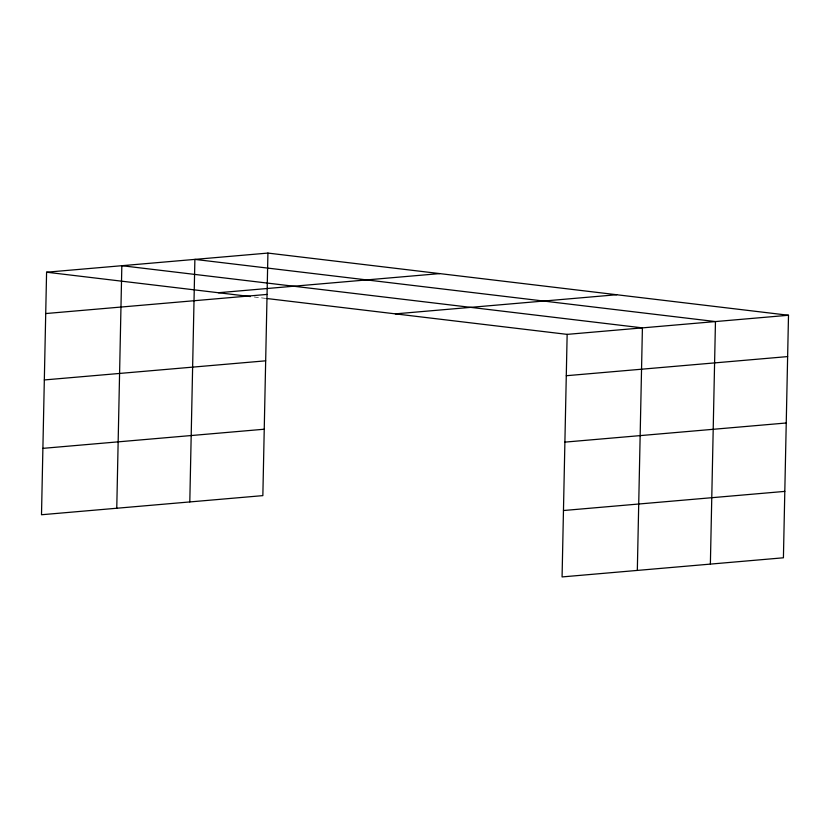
<?xml version="1.0" encoding="UTF-8"?>
<svg xmlns="http://www.w3.org/2000/svg" width="830" height="830" viewBox="0 0 830 830"><rect width="100%" height="100%" fill="white"/><g stroke="black" fill="none" stroke-linecap="round" stroke-linejoin="round"><path stroke-width="0.62" stroke-dasharray="4.15 3.11" d="M254.281 297.015L265.828 298.395"/><path stroke-width="1.25" d="M267.924 253.077L46.584 272.209L41.5 514.745L262.851 495.624L267.924 253.077L788.5 315.255L783.416 557.791L562.076 576.923L567.149 334.376L788.5 315.255M116.76 508.251L121.834 265.704L642.41 327.871L637.326 570.418M189.8 501.932L194.884 259.396L715.46 321.563L710.376 564.099M218.373 292.731L439.713 273.599M45.712 313.553L267.063 294.422M395.36 313.865L616.711 294.733M44.322 379.943L265.673 360.822M566.288 375.72L787.639 356.589M42.89 448.356L264.241 429.224M564.898 442.12L786.238 422.989M563.466 510.523L784.807 491.391M46.584 272.209L250.432 296.559M267.104 298.551L567.149 334.376"/></g></svg>
